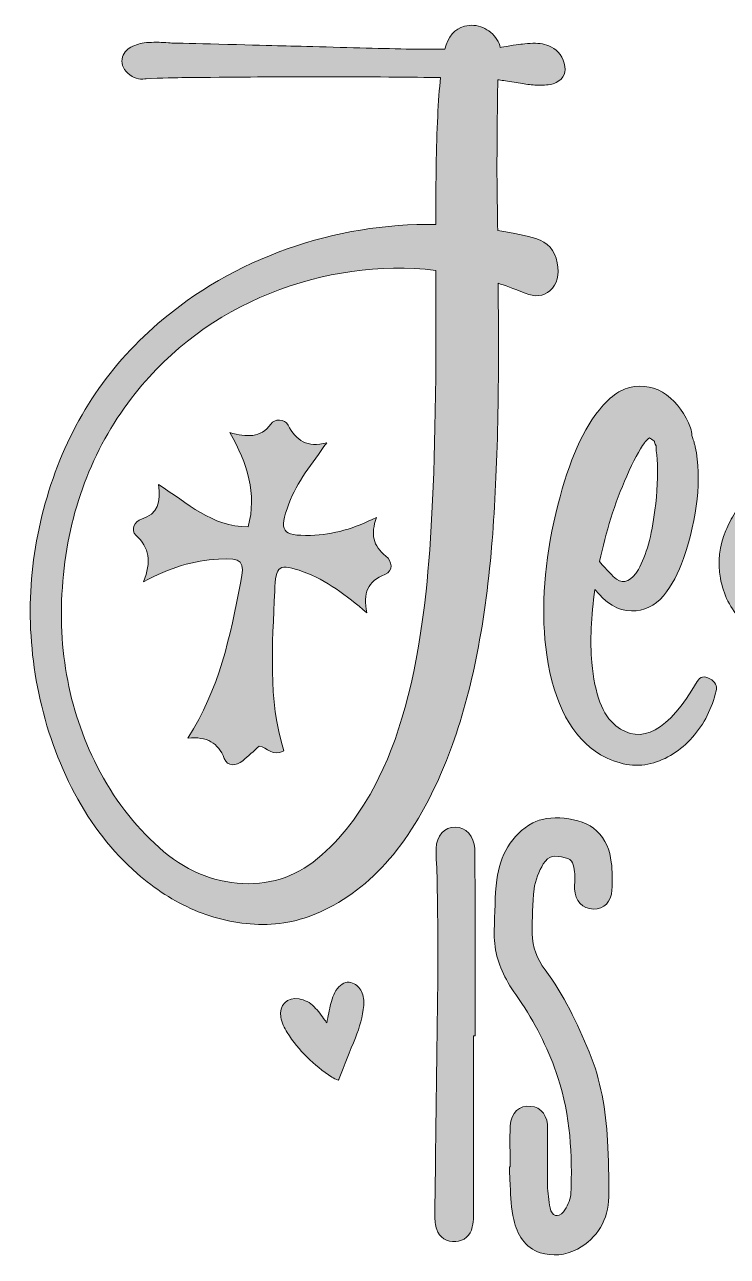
# Model space of a CAD drawing. Header units: inches. Extents: x 57 to 1020, y -961 to -119.
# Drawn here: x 57 to 538, y -961 to -119 of the extents above; entities that cross this region are included whole.
import ezdxf

# ---------------------------------------------------------------- set-up
doc = ezdxf.new("R2010")
doc.units = ezdxf.units.IN
doc.header["$MEASUREMENT"] = 0
doc.layers.add('Layer 1', color=7, linetype='Continuous')

# ---------------------------------------------------------------- blocks, each defined once
blk = doc.blocks.new('block 3')
at = {"layer": 'Layer 1', "true_color": 0x262626}
h = blk.add_hatch(color=250, dxfattribs=at)
h.dxf.hatch_style = 2
edge = h.paths.add_edge_path()
edge.add_spline(control_points=[(389.32, -872.21), (390.15, -863), (395.6, -857.98), (403.13, -858.81), (410.67, -859.23), (415.28, -865.51), (414.86, -874.31), (414.86, -887.29), (414.86, -900.27), (414.86, -912.83), (414.86, -917.86), (415.7, -923.3), (416.53, -928.32), (417.79, -933.77), (421.98, -935.44), (425.75, -930.84), (428.26, -927.49), (430.35, -923.3), (430.77, -919.11), (432.03, -891.89), (430.35, -865.09), (421.98, -839.13), (416.11, -821.13), (407.74, -804.38), (397.27, -788.46), (393.5, -783.02), (389.73, -778), (386.8, -772.13), (380.94, -761.67), (378.01, -750.78), (378.43, -738.63), (378.85, -726.91), (378.85, -715.18), (380.1, -703.88), (382.61, -687.13), (389.73, -673.31), (404.81, -664.94), (414.44, -659.49), (437.89, -660.33), (448.36, -670.38), (454.64, -676.24), (457.57, -683.78), (458.41, -691.74), (459.25, -698.02), (459.25, -704.71), (458.83, -711), (458.41, -718.95), (453.38, -723.98), (446.26, -723.98), (438.73, -723.56), (433.7, -718.53), (433.28, -710.16), (433.28, -706.39), (433.7, -702.2), (433.28, -698.43), (432.45, -694.25), (432.45, -689.64), (427, -688.8), (419.46, -687.13), (415.7, -687.13), (411.93, -692.99), (409, -698.02), (406.48, -704.3), (405.65, -710.16), (404.39, -720.21), (404.39, -730.26), (404.39, -740.73), (404.39, -749.94), (407.74, -758.31), (413.18, -765.43), (426.16, -782.6), (434.96, -801.86), (443.33, -821.54), (451.29, -840.81), (454.64, -861.32), (455.89, -882.26), (456.73, -894.82), (456.73, -907.8), (456.73, -920.79), (456.31, -936.28), (449.2, -948.84), (435.38, -956.38), (427, -960.98), (418.21, -961.4), (409.83, -958.89), (399.36, -955.54), (393.92, -946.33), (391.83, -936.28), (389.73, -928.74), (389.73, -920.79), (389.32, -912.83), (388.9, -908.64), (388.9, -904.46), (388.9, -900.27), (389.32, -900.27), (389.32, -900.27), (389.32, -900.27), (389.32, -891.06), (388.9, -881.42), (389.32, -872.21)], knot_values=[0, 0, 0, 0, 1, 1, 1, 2, 2, 2, 3, 3, 3, 4, 4, 4, 5, 5, 5, 6, 6, 6, 7, 7, 7, 8, 8, 8, 9, 9, 9, 10, 10, 10, 11, 11, 11, 12, 12, 12, 13, 13, 13, 14, 14, 14, 15, 15, 15, 16, 16, 16, 17, 17, 17, 18, 18, 18, 19, 19, 19, 20, 20, 20, 21, 21, 21, 22, 22, 22, 23, 23, 23, 24, 24, 24, 25, 25, 25, 26, 26, 26, 27, 27, 27, 28, 28, 28, 29, 29, 29, 30, 30, 30, 31, 31, 31, 32, 32, 32, 33, 33, 33, 33], degree=3, periodic=1)
h = blk.add_hatch(color=250, dxfattribs=at)
h.dxf.hatch_style = 2
edge = h.paths.add_edge_path()
edge.add_spline(control_points=[(364.19, -888.12), (364.19, -903.62), (364.19, -918.69), (364.19, -934.18), (364.19, -936.7), (364.19, -938.79), (363.35, -941.3), (362.52, -947.17), (357.49, -950.93), (352.05, -951.35), (346.18, -951.77), (340.74, -948.42), (339.07, -942.98), (338.23, -940.05), (337.81, -936.7), (337.81, -933.35), (337.81, -919.95), (338.23, -906.55), (338.23, -892.73), (338.65, -861.74), (339.07, -830.76), (339.49, -799.77), (339.91, -770.04), (339.91, -740.31), (339.49, -710.58), (339.49, -702.62), (339.07, -694.67), (338.65, -686.71), (338.65, -685.45), (338.65, -684.2), (338.65, -682.52), (339.07, -673.73), (344.51, -667.87), (351.63, -667.87), (359.17, -667.87), (364.61, -674.15), (365.03, -682.52), (365.03, -694.67), (365.45, -706.81), (365.45, -718.95), (365.45, -749.52), (365.45, -780.09), (365.45, -810.66), (365.03, -810.66), (364.61, -810.66), (364.19, -810.66), (364.19, -836.2), (364.19, -862.16), (364.19, -888.12)], knot_values=[0, 0, 0, 0, 1, 1, 1, 2, 2, 2, 3, 3, 3, 4, 4, 4, 5, 5, 5, 6, 6, 6, 7, 7, 7, 8, 8, 8, 9, 9, 9, 10, 10, 10, 11, 11, 11, 12, 12, 12, 13, 13, 13, 14, 14, 14, 15, 15, 15, 16, 16, 16, 16], degree=3, periodic=1)
at = {"layer": 'Layer 1', "lineweight": 0}
for points, knots in [([(389.32, -872.21), (390.15, -863), (395.6, -857.98), (403.13, -858.81), (410.67, -859.23), (415.28, -865.51), (414.86, -874.31), (414.86, -887.29), (414.86, -900.27), (414.86, -912.83), (414.86, -917.86), (415.7, -923.3), (416.53, -928.32), (417.79, -933.77), (421.98, -935.44), (425.75, -930.84), (428.26, -927.49), (430.35, -923.3), (430.77, -919.11), (432.03, -891.89), (430.35, -865.09), (421.98, -839.13), (416.11, -821.13), (407.74, -804.38), (397.27, -788.46), (393.5, -783.02), (389.73, -778), (386.8, -772.13), (380.94, -761.67), (378.01, -750.78), (378.43, -738.63), (378.85, -726.91), (378.85, -715.18), (380.1, -703.88), (382.61, -687.13), (389.73, -673.31), (404.81, -664.94), (414.44, -659.49), (437.89, -660.33), (448.36, -670.38), (454.64, -676.24), (457.57, -683.78), (458.41, -691.74), (459.25, -698.02), (459.25, -704.71), (458.83, -711), (458.41, -718.95), (453.38, -723.98), (446.26, -723.98), (438.73, -723.56), (433.7, -718.53), (433.28, -710.16), (433.28, -706.39), (433.7, -702.2), (433.28, -698.43), (432.45, -694.25), (432.45, -689.64), (427, -688.8), (419.46, -687.13), (415.7, -687.13), (411.93, -692.99), (409, -698.02), (406.48, -704.3), (405.65, -710.16), (404.39, -720.21), (404.39, -730.26), (404.39, -740.73), (404.39, -749.94), (407.74, -758.31), (413.18, -765.43), (426.16, -782.6), (434.96, -801.86), (443.33, -821.54), (451.29, -840.81), (454.64, -861.32), (455.89, -882.26), (456.73, -894.82), (456.73, -907.8), (456.73, -920.79), (456.31, -936.28), (449.2, -948.84), (435.38, -956.38), (427, -960.98), (418.21, -961.4), (409.83, -958.89), (399.36, -955.54), (393.92, -946.33), (391.83, -936.28), (389.73, -928.74), (389.73, -920.79), (389.32, -912.83), (388.9, -908.64), (388.9, -904.46), (388.9, -900.27), (389.32, -900.27), (389.32, -900.27), (389.32, -900.27), (389.32, -891.06), (388.9, -881.42), (389.32, -872.21)], [0, 0, 0, 0, 1, 1, 1, 2, 2, 2, 3, 3, 3, 4, 4, 4, 5, 5, 5, 6, 6, 6, 7, 7, 7, 8, 8, 8, 9, 9, 9, 10, 10, 10, 11, 11, 11, 12, 12, 12, 13, 13, 13, 14, 14, 14, 15, 15, 15, 16, 16, 16, 17, 17, 17, 18, 18, 18, 19, 19, 19, 20, 20, 20, 21, 21, 21, 22, 22, 22, 23, 23, 23, 24, 24, 24, 25, 25, 25, 26, 26, 26, 27, 27, 27, 28, 28, 28, 29, 29, 29, 30, 30, 30, 31, 31, 31, 32, 32, 32, 33, 33, 33, 33]), ([(364.19, -888.12), (364.19, -903.62), (364.19, -918.69), (364.19, -934.18), (364.19, -936.7), (364.19, -938.79), (363.35, -941.3), (362.52, -947.17), (357.49, -950.93), (352.05, -951.35), (346.18, -951.77), (340.74, -948.42), (339.07, -942.98), (338.23, -940.05), (337.81, -936.7), (337.81, -933.35), (337.81, -919.95), (338.23, -906.55), (338.23, -892.73), (338.65, -861.74), (339.07, -830.76), (339.49, -799.77), (339.91, -770.04), (339.91, -740.31), (339.49, -710.58), (339.49, -702.62), (339.07, -694.67), (338.65, -686.71), (338.65, -685.45), (338.65, -684.2), (338.65, -682.52), (339.07, -673.73), (344.51, -667.87), (351.63, -667.87), (359.17, -667.87), (364.61, -674.15), (365.03, -682.52), (365.03, -694.67), (365.45, -706.81), (365.45, -718.95), (365.45, -749.52), (365.45, -780.09), (365.45, -810.66), (365.03, -810.66), (364.61, -810.66), (364.19, -810.66), (364.19, -836.2), (364.19, -862.16), (364.19, -888.12)], [0, 0, 0, 0, 1, 1, 1, 2, 2, 2, 3, 3, 3, 4, 4, 4, 5, 5, 5, 6, 6, 6, 7, 7, 7, 8, 8, 8, 9, 9, 9, 10, 10, 10, 11, 11, 11, 12, 12, 12, 13, 13, 13, 14, 14, 14, 15, 15, 15, 16, 16, 16, 16])]:
    blk.add_open_spline(points, degree=3, knots=knots, dxfattribs=at)
blk = doc.blocks.new('block 4')
at = {"layer": 'Layer 1', "true_color": 0x0153a5}
h = blk.add_hatch(color=154, dxfattribs=at)
h.dxf.hatch_style = 2
edge = h.paths.add_edge_path()
edge.add_spline(control_points=[(421.53, -282.06), (419.93, -273.31), (415.01, -267.77), (406.79, -265.44), (400.72, -263.66), (392.06, -261.78), (380.8, -259.82), (380.44, -240.88), (380.27, -226.59), (380.27, -216.94), (380.27, -212.48), (380.31, -205.6), (380.4, -196.31), (380.49, -187.02), (380.53, -180.14), (380.53, -175.67), (380.53, -173.53), (380.58, -170.49), (380.67, -166.56), (380.76, -162.63), (380.8, -159.69), (380.8, -157.72), (380.8, -157.72), (380.8, -156.91), (380.8, -156.91), (383.12, -157.09), (386.34, -157.54), (390.45, -158.26), (394.56, -158.97), (398.17, -159.55), (401.3, -160), (404.42, -160.44), (407.82, -160.63), (411.49, -160.53), (415.14, -160.44), (418.23, -159.86), (420.73, -158.79), (426.27, -155.94), (428.1, -151.51), (426.22, -145.53), (424.35, -139.54), (420.82, -135.57), (415.64, -133.6), (413.85, -132.89), (411.93, -132.4), (409.88, -132.13), (407.82, -131.86), (405.5, -131.82), (402.91, -131.99), (400.32, -132.17), (398.17, -132.35), (396.48, -132.53), (394.78, -132.71), (392.28, -133.07), (388.97, -133.6), (385.67, -134.14), (383.48, -134.5), (382.41, -134.67), (382.23, -132.89), (381.51, -131.1), (380.27, -129.31), (377.76, -125.56), (374.55, -122.84), (370.62, -121.14), (366.69, -119.45), (362.49, -119.13), (358.02, -120.2), (351.41, -121.99), (346.95, -127.26), (344.63, -136.01), (344.63, -136.01), (329.08, -136.01), (329.08, -136.01), (319.61, -135.84), (309.56, -135.61), (298.94, -135.34), (288.31, -135.08), (276.51, -134.76), (263.56, -134.41), (250.61, -134.05), (240.56, -133.78), (233.42, -133.6), (225.2, -133.43), (212.78, -133.11), (196.17, -132.66), (179.55, -132.22), (167.05, -131.91), (158.65, -131.73), (157.94, -131.73), (156.38, -131.64), (153.96, -131.46), (151.55, -131.28), (149.63, -131.19), (148.2, -131.19), (146.77, -131.19), (144.85, -131.24), (142.44, -131.32), (140.03, -131.42), (138.02, -131.68), (136.41, -132.13), (134.8, -132.58), (133.1, -133.16), (131.32, -133.87), (129.53, -134.59), (128.06, -135.57), (126.9, -136.82), (125.73, -138.07), (124.89, -139.5), (124.35, -141.11), (123.1, -145.22), (124.31, -148.97), (127.97, -152.36), (131.63, -155.76), (135.52, -157.01), (139.63, -156.11), (139.63, -156.11), (139.9, -156.11), (139.9, -156.11), (139.9, -156.11), (140.16, -156.11), (140.16, -156.11), (140.16, -156.11), (140.43, -156.11), (140.43, -156.11), (140.43, -156.11), (147.93, -155.84), (147.93, -155.84), (158.65, -155.49), (166.69, -155.31), (172.05, -155.31), (205.99, -154.95), (231.45, -154.77), (248.42, -154.77), (288.26, -154.77), (318.18, -154.95), (338.2, -155.31), (338.2, -155.31), (341.68, -155.31), (341.68, -155.31), (340.07, -170.49), (339.09, -190.86), (338.73, -216.4), (338.55, -225.16), (338.46, -238.29), (338.46, -255.8), (303.8, -255.26), (269.95, -260.85), (236.9, -272.54), (203.85, -284.25), (174.37, -301.26), (148.47, -323.59), (113.1, -354.14), (88.26, -392.24), (73.97, -437.88), (59.68, -483.53), (57.36, -529.66), (67.01, -576.29), (72.01, -600.41), (80.18, -623.23), (91.53, -644.76), (102.87, -666.28), (117.12, -684.55), (134.27, -699.56), (146.42, -710.28), (159.46, -718.63), (173.39, -724.61), (187.33, -730.6), (201.97, -733.86), (217.34, -734.39), (232.7, -734.93), (247.71, -731.62), (262.36, -724.48), (297.37, -707.86), (325.15, -673.83), (345.7, -622.38), (361.06, -583.79), (371.24, -536.54), (376.25, -480.62), (380.35, -434.53), (381.96, -375.58), (381.07, -303.76), (381.07, -303.76), (381.07, -295.99), (381.07, -295.99), (385.18, -297.24), (391.34, -299.48), (399.56, -302.69), (406.35, -305.55), (411.97, -305.01), (416.44, -301.08), (421.44, -296.62), (423.14, -290.28), (421.53, -282.06)], knot_values=[0, 0, 0, 0, 1, 1, 1, 2, 2, 2, 3, 3, 3, 4, 4, 4, 5, 5, 5, 6, 6, 6, 7, 7, 7, 8, 8, 8, 9, 9, 9, 10, 10, 10, 11, 11, 11, 12, 12, 12, 13, 13, 13, 14, 14, 14, 15, 15, 15, 16, 16, 16, 17, 17, 17, 18, 18, 18, 19, 19, 19, 20, 20, 20, 21, 21, 21, 22, 22, 22, 23, 23, 23, 24, 24, 24, 25, 25, 25, 26, 26, 26, 27, 27, 27, 28, 28, 28, 29, 29, 29, 30, 30, 30, 31, 31, 31, 32, 32, 32, 33, 33, 33, 34, 34, 34, 35, 35, 35, 36, 36, 36, 37, 37, 37, 38, 38, 38, 39, 39, 39, 40, 40, 40, 41, 41, 41, 42, 42, 42, 43, 43, 43, 44, 44, 44, 45, 45, 45, 46, 46, 46, 47, 47, 47, 48, 48, 48, 49, 49, 49, 50, 50, 50, 51, 51, 51, 52, 52, 52, 53, 53, 53, 54, 54, 54, 55, 55, 55, 56, 56, 56, 57, 57, 57, 58, 58, 58, 59, 59, 59, 60, 60, 60, 61, 61, 61, 62, 62, 62, 63, 63, 63, 64, 64, 64, 64], degree=3, periodic=1)
edge = h.paths.add_edge_path()
edge.add_spline(control_points=[(338.46, -360.31), (337.75, -423.55), (335.51, -472.32), (331.76, -506.62), (326.22, -559.32), (315.51, -601.75), (299.61, -633.9), (289.24, -655.16), (276.25, -672.8), (260.62, -686.83), (244.98, -700.85), (226.99, -707.42), (206.62, -706.53), (185.54, -705.45), (166.43, -697.23), (149.28, -681.87), (132.13, -666.5), (118.01, -648.01), (106.93, -626.4), (86.75, -586.39), (79.07, -542.66), (83.89, -495.23), (88.71, -447.8), (105.06, -406.49), (132.93, -371.29), (157.4, -340.57), (188.08, -317.79), (224.98, -302.96), (261.86, -288.13), (299.69, -282.86), (338.46, -287.15), (338.46, -287.15), (338.46, -360.31), (338.46, -360.31)], knot_values=[0, 0, 0, 0, 1, 1, 1, 2, 2, 2, 3, 3, 3, 4, 4, 4, 5, 5, 5, 6, 6, 6, 7, 7, 7, 8, 8, 8, 9, 9, 9, 10, 10, 10, 11, 11, 11, 11], degree=3, periodic=1)
h = blk.add_hatch(color=154, dxfattribs=at)
h.dxf.hatch_style = 2
edge = h.paths.add_edge_path()
edge.add_spline(control_points=[(525.77, -566.38), (522.02, -564.23), (519.16, -564.86), (517.2, -568.25), (497.54, -602.2), (478.97, -612.29), (461.46, -598.53), (452.53, -591.39), (447.08, -577.01), (445.11, -555.39), (443.86, -540.56), (444.58, -523.86), (447.26, -505.28), (454.58, -514.92), (462.89, -519.84), (472.18, -520.02), (480.93, -520.2), (488.21, -516.76), (494.02, -509.7), (499.82, -502.64), (504.42, -494.11), (507.82, -484.11), (517.47, -455.53), (520.15, -430.07), (515.86, -407.74), (515.68, -407.03), (515.46, -406.22), (515.19, -405.32), (514.92, -404.43), (514.61, -403.41), (514.25, -402.24), (513.89, -401.08), (513.62, -400.23), (513.45, -399.7), (513.45, -398.45), (513.18, -396.84), (512.64, -394.87), (509.07, -385.41), (503.57, -377.9), (496.16, -372.36), (488.75, -366.83), (480.31, -365.13), (470.84, -367.27), (463.15, -369.06), (455.3, -375.4), (447.26, -386.3), (435.64, -402.56), (426.26, -426.94), (419.12, -459.46), (411.98, -492.33), (410.37, -522.52), (414.3, -550.03), (419.3, -583.79), (431.54, -606.57), (451.01, -618.36), (463.15, -625.15), (474.63, -627.16), (485.44, -624.39), (496.25, -621.62), (505.72, -615.64), (513.85, -606.44), (521.98, -597.24), (527.38, -586.65), (530.06, -574.68), (530.95, -571.29), (529.53, -568.52), (525.77, -566.38)], knot_values=[0, 0, 0, 0, 1, 1, 1, 2, 2, 2, 3, 3, 3, 4, 4, 4, 5, 5, 5, 6, 6, 6, 7, 7, 7, 8, 8, 8, 9, 9, 9, 10, 10, 10, 11, 11, 11, 12, 12, 12, 13, 13, 13, 14, 14, 14, 15, 15, 15, 16, 16, 16, 17, 17, 17, 18, 18, 18, 19, 19, 19, 20, 20, 20, 21, 21, 21, 22, 22, 22, 22], degree=3, periodic=1)
edge = h.paths.add_edge_path()
edge.add_spline(control_points=[(468.96, -427.83), (473.43, -417.65), (477.54, -409.97), (481.29, -404.79), (481.29, -404.79), (481.56, -404.25), (481.56, -404.25), (481.91, -404.08), (482.4, -403.67), (483.03, -403.05), (483.66, -402.42), (484.14, -401.93), (484.51, -401.57), (486.47, -403.01), (487.63, -403.81), (487.99, -403.98), (487.99, -404.34), (488.08, -404.79), (488.26, -405.32), (488.43, -405.86), (488.61, -406.31), (488.79, -406.66), (488.79, -406.85), (488.88, -407.03), (489.06, -407.2), (489.06, -407.2), (489.06, -407.74), (489.06, -407.74), (489.06, -408.63), (489.15, -410.01), (489.33, -411.89), (489.51, -413.77), (489.68, -415.15), (489.87, -416.04), (490.4, -427.48), (489.87, -439.18), (488.26, -451.15), (486.11, -468.66), (482.36, -482.14), (477, -491.61), (472.18, -499.65), (467.18, -501.89), (462, -498.31), (459.32, -496.35), (455.47, -492.33), (450.47, -486.25), (454.58, -466.07), (460.75, -446.59), (468.96, -427.83)], knot_values=[0, 0, 0, 0, 1, 1, 1, 2, 2, 2, 3, 3, 3, 4, 4, 4, 5, 5, 5, 6, 6, 6, 7, 7, 7, 8, 8, 8, 9, 9, 9, 10, 10, 10, 11, 11, 11, 12, 12, 12, 13, 13, 13, 14, 14, 14, 15, 15, 15, 16, 16, 16, 16], degree=3, periodic=1)
h = blk.add_hatch(color=154, dxfattribs=at)
h.dxf.hatch_style = 2
edge = h.paths.add_edge_path()
edge.add_spline(control_points=[(826.04, -416.85), (822.55, -415.42), (818.98, -414.66), (815.32, -414.57), (811.65, -414.48), (808.35, -415.64), (805.4, -418.05), (802.46, -420.46), (800.53, -423.82), (799.64, -428.1), (798.21, -431.5), (796.92, -435.16), (795.76, -439.09), (794.59, -443.02), (793.43, -447.58), (792.27, -452.76), (791.11, -457.94), (790.17, -461.69), (789.46, -464.01), (783.74, -484.74), (780.52, -496.17), (779.81, -498.31), (773.74, -519.21), (768.02, -536.36), (762.66, -549.76), (759.45, -557.8), (757.12, -563.56), (755.69, -567.05), (754.26, -570.53), (751.68, -575.26), (747.92, -581.25), (744.17, -587.24), (740.24, -591.74), (736.13, -594.78), (736.13, -594.78), (736.4, -594.51), (736.4, -594.51), (736.4, -594.51), (732.92, -596.39), (732.92, -596.39), (732.56, -596.57), (731.93, -596.66), (731.04, -596.66), (731.04, -596.66), (729.97, -596.66), (729.97, -596.66), (729.61, -596.66), (729.34, -596.66), (729.16, -596.66), (729.16, -596.66), (728.63, -596.92), (728.63, -596.92), (728.63, -596.92), (727.02, -596.12), (727.02, -596.12), (724.88, -595.23), (723.09, -593.71), (721.66, -591.56), (717.37, -584.96), (714.7, -573.88), (713.62, -558.34), (712.55, -540.65), (712.37, -523.68), (713.09, -507.42), (714.51, -476.16), (718.35, -436.68), (724.61, -388.98), (725.15, -384.52), (724.07, -380.23), (721.39, -376.12), (717.11, -369.86), (711.48, -366.38), (704.51, -365.67), (696.83, -364.95), (692.18, -368.7), (690.58, -376.92), (683.6, -411.97), (679.55, -443.98), (678.35, -473.03), (671.91, -479.7), (663.14, -488.64), (651.99, -499.92), (636.62, -515.46), (625.01, -527.61), (617.15, -536.36), (614.11, -534.4), (608.53, -531.23), (600.41, -526.85), (592.27, -522.47), (586.07, -518.77), (581.78, -515.73), (572.49, -509.12), (569.45, -501.53), (572.67, -492.95), (575.88, -484.02), (581.96, -473.75), (590.89, -462.13), (596.61, -454.99), (605.09, -445.25), (616.35, -432.93), (627.6, -420.6), (635.19, -412.2), (639.13, -407.74), (641.81, -404.52), (643.19, -400.86), (643.28, -396.75), (643.37, -392.64), (642.34, -388.94), (640.2, -385.63), (638.05, -382.33), (635.38, -379.51), (632.16, -377.19), (628.94, -374.87), (625.37, -373.75), (621.44, -373.84), (617.51, -373.93), (614.02, -375.49), (610.99, -378.53), (609.38, -380.13), (602.9, -386.26), (591.56, -396.88), (580.22, -407.51), (572.44, -415.02), (568.25, -419.39), (564.05, -423.77), (558.6, -430.47), (551.9, -439.49), (545.2, -448.51), (540.16, -457.04), (536.76, -465.08), (532.3, -475.62), (531.05, -486.48), (533.01, -497.64), (534.98, -508.81), (539.89, -518.59), (547.75, -526.98), (552.04, -531.63), (556.9, -535.47), (562.35, -538.51), (567.8, -541.55), (574.77, -544.67), (583.25, -547.89), (591.74, -551.1), (597.5, -553.43), (600.54, -554.85), (600.54, -554.85), (600.81, -554.85), (600.81, -554.85), (600.81, -554.85), (601.07, -555.12), (601.07, -555.12), (595, -562.8), (590.71, -568.43), (588.21, -572), (564.27, -606.3), (560.34, -630.51), (576.42, -644.62), (581.06, -648.73), (586.16, -650.83), (591.7, -650.92), (597.23, -651.01), (602.46, -649.58), (607.37, -646.63), (612.28, -643.69), (617.06, -639.84), (621.71, -635.11), (626.35, -630.38), (630.32, -625.55), (633.63, -620.64), (636.94, -615.73), (639.57, -611.13), (641.54, -606.84), (649.4, -589.69), (648.59, -573.34), (639.13, -557.8), (636.62, -553.69), (633.5, -549.85), (629.75, -546.28), (644.65, -528.2), (660.75, -512.06), (678.01, -497.79), (678.4, -522.82), (680.17, -542.93), (683.34, -558.07), (687.09, -576.83), (692.45, -590.94), (699.42, -600.41), (705.13, -608.27), (712.1, -614.03), (720.32, -617.69), (728.54, -621.36), (736.67, -621.31), (744.71, -617.56), (749.53, -615.41), (754.04, -611.66), (758.24, -606.3), (762.43, -600.94), (765.47, -596.35), (767.35, -592.5), (769.23, -588.66), (771.59, -583.17), (774.45, -576.02), (780.52, -561.2), (786.78, -542.44), (793.21, -519.75), (793.39, -519.39), (793.57, -518.81), (793.75, -518.01), (793.92, -517.2), (794.01, -516.62), (794.01, -516.26), (793.48, -530.2), (793.21, -537.26), (793.21, -537.43), (793.03, -553.87), (794.46, -571.02), (797.5, -588.89), (801.07, -611.04), (806.34, -627.65), (813.31, -638.73), (814.92, -641.23), (817.33, -643.02), (820.54, -644.09), (823.76, -645.16), (826.61, -644.98), (829.12, -643.55), (831.62, -642.12), (832.78, -639.53), (832.6, -635.78), (832.24, -630.96), (831.31, -623.05), (829.79, -612.07), (828.27, -601.08), (827.42, -592.55), (827.24, -586.47), (826.88, -577.36), (827.69, -561.38), (829.65, -538.51), (830.37, -531.18), (831.48, -520.42), (833.01, -506.22), (834.52, -492.01), (835.77, -479.24), (836.76, -467.9), (837.74, -456.55), (838.23, -445.79), (838.23, -435.61), (838.23, -431.32), (837.07, -427.48), (834.74, -424.08), (832.42, -420.69), (829.52, -418.28), (826.04, -416.85)], knot_values=[0, 0, 0, 0, 1, 1, 1, 2, 2, 2, 3, 3, 3, 4, 4, 4, 5, 5, 5, 6, 6, 6, 7, 7, 7, 8, 8, 8, 9, 9, 9, 10, 10, 10, 11, 11, 11, 12, 12, 12, 13, 13, 13, 14, 14, 14, 15, 15, 15, 16, 16, 16, 17, 17, 17, 18, 18, 18, 19, 19, 19, 20, 20, 20, 21, 21, 21, 22, 22, 22, 23, 23, 23, 24, 24, 24, 25, 25, 25, 26, 26, 26, 27, 27, 27, 28, 28, 28, 29, 29, 29, 30, 30, 30, 31, 31, 31, 32, 32, 32, 33, 33, 33, 34, 34, 34, 35, 35, 35, 36, 36, 36, 37, 37, 37, 38, 38, 38, 39, 39, 39, 40, 40, 40, 41, 41, 41, 42, 42, 42, 43, 43, 43, 44, 44, 44, 45, 45, 45, 46, 46, 46, 47, 47, 47, 48, 48, 48, 49, 49, 49, 50, 50, 50, 51, 51, 51, 52, 52, 52, 53, 53, 53, 54, 54, 54, 55, 55, 55, 56, 56, 56, 57, 57, 57, 58, 58, 58, 59, 59, 59, 60, 60, 60, 61, 61, 61, 62, 62, 62, 63, 63, 63, 64, 64, 64, 65, 65, 65, 66, 66, 66, 67, 67, 67, 68, 68, 68, 69, 69, 69, 70, 70, 70, 71, 71, 71, 72, 72, 72, 73, 73, 73, 74, 74, 74, 75, 75, 75, 76, 76, 76, 77, 77, 77, 78, 78, 78, 79, 79, 79, 80, 80, 80, 81, 81, 81, 82, 82, 82, 83, 83, 83, 84, 84, 84, 84], degree=3, periodic=1)
edge = h.paths.add_edge_path()
edge.add_spline(control_points=[(622.51, -594.51), (616.97, -609.16), (608.58, -620.42), (597.32, -628.28), (593.75, -631.13), (590.8, -632.16), (588.48, -631.36), (586.16, -630.56), (585.08, -627.83), (585.26, -623.19), (585.8, -614.43), (591.07, -602.02), (601.07, -585.94), (606.25, -577.54), (610.99, -570.49), (615.28, -564.77), (624.39, -573.34), (626.8, -583.26), (622.51, -594.51)], knot_values=[0, 0, 0, 0, 1, 1, 1, 2, 2, 2, 3, 3, 3, 4, 4, 4, 5, 5, 5, 6, 6, 6, 6], degree=3, periodic=1)
at = {"layer": 'Layer 1', "lineweight": 0}
for points, knots in [([(421.53, -282.06), (419.93, -273.31), (415.01, -267.77), (406.79, -265.44), (400.72, -263.66), (392.06, -261.78), (380.8, -259.82), (380.44, -240.88), (380.27, -226.59), (380.27, -216.94), (380.27, -212.48), (380.31, -205.6), (380.4, -196.31), (380.49, -187.02), (380.53, -180.14), (380.53, -175.67), (380.53, -173.53), (380.58, -170.49), (380.67, -166.56), (380.76, -162.63), (380.8, -159.69), (380.8, -157.72), (380.8, -157.72), (380.8, -156.91), (380.8, -156.91), (383.12, -157.09), (386.34, -157.54), (390.45, -158.26), (394.56, -158.97), (398.17, -159.55), (401.3, -160), (404.42, -160.44), (407.82, -160.63), (411.49, -160.53), (415.14, -160.44), (418.23, -159.86), (420.73, -158.79), (426.27, -155.94), (428.1, -151.51), (426.22, -145.53), (424.35, -139.54), (420.82, -135.57), (415.64, -133.6), (413.85, -132.89), (411.93, -132.4), (409.88, -132.13), (407.82, -131.86), (405.5, -131.82), (402.91, -131.99), (400.32, -132.17), (398.17, -132.35), (396.48, -132.53), (394.78, -132.71), (392.28, -133.07), (388.97, -133.6), (385.67, -134.14), (383.48, -134.5), (382.41, -134.67), (382.23, -132.89), (381.51, -131.1), (380.27, -129.31), (377.76, -125.56), (374.55, -122.84), (370.62, -121.14), (366.69, -119.45), (362.49, -119.13), (358.02, -120.2), (351.41, -121.99), (346.95, -127.26), (344.63, -136.01), (344.63, -136.01), (329.08, -136.01), (329.08, -136.01), (319.61, -135.84), (309.56, -135.61), (298.94, -135.34), (288.31, -135.08), (276.51, -134.76), (263.56, -134.41), (250.61, -134.05), (240.56, -133.78), (233.42, -133.6), (225.2, -133.43), (212.78, -133.11), (196.17, -132.66), (179.55, -132.22), (167.05, -131.91), (158.65, -131.73), (157.94, -131.73), (156.38, -131.64), (153.96, -131.46), (151.55, -131.28), (149.63, -131.19), (148.2, -131.19), (146.77, -131.19), (144.85, -131.24), (142.44, -131.32), (140.03, -131.42), (138.02, -131.68), (136.41, -132.13), (134.8, -132.58), (133.1, -133.16), (131.32, -133.87), (129.53, -134.59), (128.06, -135.57), (126.9, -136.82), (125.73, -138.07), (124.89, -139.5), (124.35, -141.11), (123.1, -145.22), (124.31, -148.97), (127.97, -152.36), (131.63, -155.76), (135.52, -157.01), (139.63, -156.11), (139.63, -156.11), (139.9, -156.11), (139.9, -156.11), (139.9, -156.11), (140.16, -156.11), (140.16, -156.11), (140.16, -156.11), (140.43, -156.11), (140.43, -156.11), (140.43, -156.11), (147.93, -155.84), (147.93, -155.84), (158.65, -155.49), (166.69, -155.31), (172.05, -155.31), (205.99, -154.95), (231.45, -154.77), (248.42, -154.77), (288.26, -154.77), (318.18, -154.95), (338.2, -155.31), (338.2, -155.31), (341.68, -155.31), (341.68, -155.31), (340.07, -170.49), (339.09, -190.86), (338.73, -216.4), (338.55, -225.16), (338.46, -238.29), (338.46, -255.8), (303.8, -255.26), (269.95, -260.85), (236.9, -272.54), (203.85, -284.25), (174.37, -301.26), (148.47, -323.59), (113.1, -354.14), (88.26, -392.24), (73.97, -437.88), (59.68, -483.53), (57.36, -529.66), (67.01, -576.29), (72.01, -600.41), (80.18, -623.23), (91.53, -644.76), (102.87, -666.28), (117.12, -684.55), (134.27, -699.56), (146.42, -710.28), (159.46, -718.63), (173.39, -724.61), (187.33, -730.6), (201.97, -733.86), (217.34, -734.39), (232.7, -734.93), (247.71, -731.62), (262.36, -724.48), (297.37, -707.86), (325.15, -673.83), (345.7, -622.38), (361.06, -583.79), (371.24, -536.54), (376.25, -480.62), (380.35, -434.53), (381.96, -375.58), (381.07, -303.76), (381.07, -303.76), (381.07, -295.99), (381.07, -295.99), (385.18, -297.24), (391.34, -299.48), (399.56, -302.69), (406.35, -305.55), (411.97, -305.01), (416.44, -301.08), (421.44, -296.62), (423.14, -290.28), (421.53, -282.06)], [0, 0, 0, 0, 1, 1, 1, 2, 2, 2, 3, 3, 3, 4, 4, 4, 5, 5, 5, 6, 6, 6, 7, 7, 7, 8, 8, 8, 9, 9, 9, 10, 10, 10, 11, 11, 11, 12, 12, 12, 13, 13, 13, 14, 14, 14, 15, 15, 15, 16, 16, 16, 17, 17, 17, 18, 18, 18, 19, 19, 19, 20, 20, 20, 21, 21, 21, 22, 22, 22, 23, 23, 23, 24, 24, 24, 25, 25, 25, 26, 26, 26, 27, 27, 27, 28, 28, 28, 29, 29, 29, 30, 30, 30, 31, 31, 31, 32, 32, 32, 33, 33, 33, 34, 34, 34, 35, 35, 35, 36, 36, 36, 37, 37, 37, 38, 38, 38, 39, 39, 39, 40, 40, 40, 41, 41, 41, 42, 42, 42, 43, 43, 43, 44, 44, 44, 45, 45, 45, 46, 46, 46, 47, 47, 47, 48, 48, 48, 49, 49, 49, 50, 50, 50, 51, 51, 51, 52, 52, 52, 53, 53, 53, 54, 54, 54, 55, 55, 55, 56, 56, 56, 57, 57, 57, 58, 58, 58, 59, 59, 59, 60, 60, 60, 61, 61, 61, 62, 62, 62, 63, 63, 63, 64, 64, 64, 64]), ([(338.46, -360.31), (337.75, -423.55), (335.51, -472.32), (331.76, -506.62), (326.22, -559.32), (315.51, -601.75), (299.61, -633.9), (289.24, -655.16), (276.25, -672.8), (260.62, -686.83), (244.98, -700.85), (226.99, -707.42), (206.62, -706.53), (185.54, -705.45), (166.43, -697.23), (149.28, -681.87), (132.13, -666.5), (118.01, -648.01), (106.93, -626.4), (86.75, -586.39), (79.07, -542.66), (83.89, -495.23), (88.71, -447.8), (105.06, -406.49), (132.93, -371.29), (157.4, -340.57), (188.08, -317.79), (224.98, -302.96), (261.86, -288.13), (299.69, -282.86), (338.46, -287.15), (338.46, -287.15), (338.46, -360.31), (338.46, -360.31)], [0, 0, 0, 0, 1, 1, 1, 2, 2, 2, 3, 3, 3, 4, 4, 4, 5, 5, 5, 6, 6, 6, 7, 7, 7, 8, 8, 8, 9, 9, 9, 10, 10, 10, 11, 11, 11, 11]), ([(525.77, -566.38), (522.02, -564.23), (519.16, -564.86), (517.2, -568.25), (497.54, -602.2), (478.97, -612.29), (461.46, -598.53), (452.53, -591.39), (447.08, -577.01), (445.11, -555.39), (443.86, -540.56), (444.58, -523.86), (447.26, -505.28), (454.58, -514.92), (462.89, -519.84), (472.18, -520.02), (480.93, -520.2), (488.21, -516.76), (494.02, -509.7), (499.82, -502.64), (504.42, -494.11), (507.82, -484.11), (517.47, -455.53), (520.15, -430.07), (515.86, -407.74), (515.68, -407.03), (515.46, -406.22), (515.19, -405.32), (514.92, -404.43), (514.61, -403.41), (514.25, -402.24), (513.89, -401.08), (513.62, -400.23), (513.45, -399.7), (513.45, -398.45), (513.18, -396.84), (512.64, -394.87), (509.07, -385.41), (503.57, -377.9), (496.16, -372.36), (488.75, -366.83), (480.31, -365.13), (470.84, -367.27), (463.15, -369.06), (455.3, -375.4), (447.26, -386.3), (435.64, -402.56), (426.26, -426.94), (419.12, -459.46), (411.98, -492.33), (410.37, -522.52), (414.3, -550.03), (419.3, -583.79), (431.54, -606.57), (451.01, -618.36), (463.15, -625.15), (474.63, -627.16), (485.44, -624.39), (496.25, -621.62), (505.72, -615.64), (513.85, -606.44), (521.98, -597.24), (527.38, -586.65), (530.06, -574.68), (530.95, -571.29), (529.53, -568.52), (525.77, -566.38)], [0, 0, 0, 0, 1, 1, 1, 2, 2, 2, 3, 3, 3, 4, 4, 4, 5, 5, 5, 6, 6, 6, 7, 7, 7, 8, 8, 8, 9, 9, 9, 10, 10, 10, 11, 11, 11, 12, 12, 12, 13, 13, 13, 14, 14, 14, 15, 15, 15, 16, 16, 16, 17, 17, 17, 18, 18, 18, 19, 19, 19, 20, 20, 20, 21, 21, 21, 22, 22, 22, 22]), ([(826.04, -416.85), (822.55, -415.42), (818.98, -414.66), (815.32, -414.57), (811.65, -414.48), (808.35, -415.64), (805.4, -418.05), (802.46, -420.46), (800.53, -423.82), (799.64, -428.1), (798.21, -431.5), (796.92, -435.16), (795.76, -439.09), (794.59, -443.02), (793.43, -447.58), (792.27, -452.76), (791.11, -457.94), (790.17, -461.69), (789.46, -464.01), (783.74, -484.74), (780.52, -496.17), (779.81, -498.31), (773.74, -519.21), (768.02, -536.36), (762.66, -549.76), (759.45, -557.8), (757.12, -563.56), (755.69, -567.05), (754.26, -570.53), (751.68, -575.26), (747.92, -581.25), (744.17, -587.24), (740.24, -591.74), (736.13, -594.78), (736.13, -594.78), (736.4, -594.51), (736.4, -594.51), (736.4, -594.51), (732.92, -596.39), (732.92, -596.39), (732.56, -596.57), (731.93, -596.66), (731.04, -596.66), (731.04, -596.66), (729.97, -596.66), (729.97, -596.66), (729.61, -596.66), (729.34, -596.66), (729.16, -596.66), (729.16, -596.66), (728.63, -596.92), (728.63, -596.92), (728.63, -596.92), (727.02, -596.12), (727.02, -596.12), (724.88, -595.23), (723.09, -593.71), (721.66, -591.56), (717.37, -584.96), (714.7, -573.88), (713.62, -558.34), (712.55, -540.65), (712.37, -523.68), (713.09, -507.42), (714.51, -476.16), (718.35, -436.68), (724.61, -388.98), (725.15, -384.52), (724.07, -380.23), (721.39, -376.12), (717.11, -369.86), (711.48, -366.38), (704.51, -365.67), (696.83, -364.95), (692.18, -368.7), (690.58, -376.92), (683.6, -411.97), (679.55, -443.98), (678.35, -473.03), (671.91, -479.7), (663.14, -488.64), (651.99, -499.92), (636.62, -515.46), (625.01, -527.61), (617.15, -536.36), (614.11, -534.4), (608.53, -531.23), (600.41, -526.85), (592.27, -522.47), (586.07, -518.77), (581.78, -515.73), (572.49, -509.12), (569.45, -501.53), (572.67, -492.95), (575.88, -484.02), (581.96, -473.75), (590.89, -462.13), (596.61, -454.99), (605.09, -445.25), (616.35, -432.93), (627.6, -420.6), (635.19, -412.2), (639.13, -407.74), (641.81, -404.52), (643.19, -400.86), (643.28, -396.75), (643.37, -392.64), (642.34, -388.94), (640.2, -385.63), (638.05, -382.33), (635.38, -379.51), (632.16, -377.19), (628.94, -374.87), (625.37, -373.75), (621.44, -373.84), (617.51, -373.93), (614.02, -375.49), (610.99, -378.53), (609.38, -380.13), (602.9, -386.26), (591.56, -396.88), (580.22, -407.51), (572.44, -415.02), (568.25, -419.39), (564.05, -423.77), (558.6, -430.47), (551.9, -439.49), (545.2, -448.51), (540.16, -457.04), (536.76, -465.08), (532.3, -475.62), (531.05, -486.48), (533.01, -497.64), (534.98, -508.81), (539.89, -518.59), (547.75, -526.98), (552.04, -531.63), (556.9, -535.47), (562.35, -538.51), (567.8, -541.55), (574.77, -544.67), (583.25, -547.89), (591.74, -551.1), (597.5, -553.43), (600.54, -554.85), (600.54, -554.85), (600.81, -554.85), (600.81, -554.85), (600.81, -554.85), (601.07, -555.12), (601.07, -555.12), (595, -562.8), (590.71, -568.43), (588.21, -572), (564.27, -606.3), (560.34, -630.51), (576.42, -644.62), (581.06, -648.73), (586.16, -650.83), (591.7, -650.92), (597.23, -651.01), (602.46, -649.58), (607.37, -646.63), (612.28, -643.69), (617.06, -639.84), (621.71, -635.11), (626.35, -630.38), (630.32, -625.55), (633.63, -620.64), (636.94, -615.73), (639.57, -611.13), (641.54, -606.84), (649.4, -589.69), (648.59, -573.34), (639.13, -557.8), (636.62, -553.69), (633.5, -549.85), (629.75, -546.28), (644.65, -528.2), (660.75, -512.06), (678.01, -497.79), (678.4, -522.82), (680.17, -542.93), (683.34, -558.07), (687.09, -576.83), (692.45, -590.94), (699.42, -600.41), (705.13, -608.27), (712.1, -614.03), (720.32, -617.69), (728.54, -621.36), (736.67, -621.31), (744.71, -617.56), (749.53, -615.41), (754.04, -611.66), (758.24, -606.3), (762.43, -600.94), (765.47, -596.35), (767.35, -592.5), (769.23, -588.66), (771.59, -583.17), (774.45, -576.02), (780.52, -561.2), (786.78, -542.44), (793.21, -519.75), (793.39, -519.39), (793.57, -518.81), (793.75, -518.01), (793.92, -517.2), (794.01, -516.62), (794.01, -516.26), (793.48, -530.2), (793.21, -537.26), (793.21, -537.43), (793.03, -553.87), (794.46, -571.02), (797.5, -588.89), (801.07, -611.04), (806.34, -627.65), (813.31, -638.73), (814.92, -641.23), (817.33, -643.02), (820.54, -644.09), (823.76, -645.16), (826.61, -644.98), (829.12, -643.55), (831.62, -642.12), (832.78, -639.53), (832.6, -635.78), (832.24, -630.96), (831.31, -623.05), (829.79, -612.07), (828.27, -601.08), (827.42, -592.55), (827.24, -586.47), (826.88, -577.36), (827.69, -561.38), (829.65, -538.51), (830.37, -531.18), (831.48, -520.42), (833.01, -506.22), (834.52, -492.01), (835.77, -479.24), (836.76, -467.9), (837.74, -456.55), (838.23, -445.79), (838.23, -435.61), (838.23, -431.32), (837.07, -427.48), (834.74, -424.08), (832.42, -420.69), (829.52, -418.28), (826.04, -416.85)], [0, 0, 0, 0, 1, 1, 1, 2, 2, 2, 3, 3, 3, 4, 4, 4, 5, 5, 5, 6, 6, 6, 7, 7, 7, 8, 8, 8, 9, 9, 9, 10, 10, 10, 11, 11, 11, 12, 12, 12, 13, 13, 13, 14, 14, 14, 15, 15, 15, 16, 16, 16, 17, 17, 17, 18, 18, 18, 19, 19, 19, 20, 20, 20, 21, 21, 21, 22, 22, 22, 23, 23, 23, 24, 24, 24, 25, 25, 25, 26, 26, 26, 27, 27, 27, 28, 28, 28, 29, 29, 29, 30, 30, 30, 31, 31, 31, 32, 32, 32, 33, 33, 33, 34, 34, 34, 35, 35, 35, 36, 36, 36, 37, 37, 37, 38, 38, 38, 39, 39, 39, 40, 40, 40, 41, 41, 41, 42, 42, 42, 43, 43, 43, 44, 44, 44, 45, 45, 45, 46, 46, 46, 47, 47, 47, 48, 48, 48, 49, 49, 49, 50, 50, 50, 51, 51, 51, 52, 52, 52, 53, 53, 53, 54, 54, 54, 55, 55, 55, 56, 56, 56, 57, 57, 57, 58, 58, 58, 59, 59, 59, 60, 60, 60, 61, 61, 61, 62, 62, 62, 63, 63, 63, 64, 64, 64, 65, 65, 65, 66, 66, 66, 67, 67, 67, 68, 68, 68, 69, 69, 69, 70, 70, 70, 71, 71, 71, 72, 72, 72, 73, 73, 73, 74, 74, 74, 75, 75, 75, 76, 76, 76, 77, 77, 77, 78, 78, 78, 79, 79, 79, 80, 80, 80, 81, 81, 81, 82, 82, 82, 83, 83, 83, 84, 84, 84, 84]), ([(468.96, -427.83), (473.43, -417.65), (477.54, -409.97), (481.29, -404.79), (481.29, -404.79), (481.56, -404.25), (481.56, -404.25), (481.91, -404.08), (482.4, -403.67), (483.03, -403.05), (483.66, -402.42), (484.14, -401.93), (484.51, -401.57), (486.47, -403.01), (487.63, -403.81), (487.99, -403.98), (487.99, -404.34), (488.08, -404.79), (488.26, -405.32), (488.43, -405.86), (488.61, -406.31), (488.79, -406.66), (488.79, -406.85), (488.88, -407.03), (489.06, -407.2), (489.06, -407.2), (489.06, -407.74), (489.06, -407.74), (489.06, -408.63), (489.15, -410.01), (489.33, -411.89), (489.51, -413.77), (489.68, -415.15), (489.87, -416.04), (490.4, -427.48), (489.87, -439.18), (488.26, -451.15), (486.11, -468.66), (482.36, -482.14), (477, -491.61), (472.18, -499.65), (467.18, -501.89), (462, -498.31), (459.32, -496.35), (455.47, -492.33), (450.47, -486.25), (454.58, -466.07), (460.75, -446.59), (468.96, -427.83)], [0, 0, 0, 0, 1, 1, 1, 2, 2, 2, 3, 3, 3, 4, 4, 4, 5, 5, 5, 6, 6, 6, 7, 7, 7, 8, 8, 8, 9, 9, 9, 10, 10, 10, 11, 11, 11, 12, 12, 12, 13, 13, 13, 14, 14, 14, 15, 15, 15, 16, 16, 16, 16])]:
    blk.add_open_spline(points, degree=3, knots=knots, dxfattribs=at)
blk = doc.blocks.new('block 2')
at = {"layer": 'Layer 1', "true_color": 0x0153a5}
h = blk.add_hatch(color=154, dxfattribs=at)
h.dxf.hatch_style = 2
edge = h.paths.add_edge_path()
edge.add_spline(control_points=[(297.8, -456.2), (293.94, -467.51), (295.37, -475.59), (304.35, -482.58), (308.67, -485.93), (309.56, -492.8), (303.72, -495.12), (291.86, -499.81), (288.44, -507.83), (291.32, -521.26), (277.05, -509.44), (263.92, -499.07), (247.88, -493.27), (231.36, -487.29), (228.97, -488.77), (228.31, -506.48), (226.93, -543.35), (223.47, -580.31), (234.63, -615.81), (226.84, -619.94), (223.15, -613.28), (217.66, -612.51), (213.9, -615.87), (210.32, -619.37), (206.43, -622.47), (201.81, -626.13), (196.19, -626.75), (193.85, -620.85), (189.61, -610.18), (182.13, -605.81), (168.99, -607.02), (190.51, -573.42), (197.87, -537.29), (204.97, -501.11), (208.01, -485.63), (206.17, -483.8), (190, -484.62), (172.79, -485.5), (156.67, -490.46), (138.61, -500.05), (144.1, -486.49), (142.82, -476.73), (133.33, -468.18), (129.6, -464.82), (132.48, -458.77), (137.23, -457.27), (148.38, -453.74), (150.64, -445.7), (148.95, -433.64), (168.88, -446.24), (185.03, -462.57), (210.2, -462.46), (216.27, -439.75), (209.71, -419.47), (197.65, -398.07), (209.29, -401.18), (218.58, -402.09), (225.7, -392.25), (228.24, -388.74), (234.97, -388.26), (237.47, -393.03), (242.98, -403.54), (250.53, -408.68), (263.85, -405.02), (253.85, -419.55), (243.54, -431.66), (237.97, -446.74), (230.96, -465.75), (233.1, -468.76), (252.81, -468.38), (268.58, -468.07), (283, -463.39), (297.8, -456.2)], knot_values=[0, 0, 0, 0, 1, 1, 1, 2, 2, 2, 3, 3, 3, 4, 4, 4, 5, 5, 5, 6, 6, 6, 7, 7, 7, 8, 8, 8, 9, 9, 9, 10, 10, 10, 11, 11, 11, 12, 12, 12, 13, 13, 13, 14, 14, 14, 15, 15, 15, 16, 16, 16, 17, 17, 17, 18, 18, 18, 19, 19, 19, 20, 20, 20, 21, 21, 21, 22, 22, 22, 23, 23, 23, 24, 24, 24, 24], degree=3, periodic=1)
at = {"layer": 'Layer 1', "true_color": 0x262626}
h = blk.add_hatch(color=250, dxfattribs=at)
h.dxf.hatch_style = 2
edge = h.paths.add_edge_path()
edge.add_spline(control_points=[(271.71, -841.03), (270.21, -840.29), (268.64, -839.7), (267.29, -838.79), (255.16, -830.62), (244.7, -820.76), (236.84, -808.32), (234.79, -805.08), (233.2, -801.65), (232.5, -797.79), (231.07, -789.85), (237.02, -783.8), (244.96, -785.32), (248.94, -786.08), (252.55, -787.76), (255.29, -790.71), (257.97, -793.57), (260.25, -796.8), (262.69, -799.89), (263.1, -800.42), (263.43, -801.01), (263.95, -801.81), (264.89, -797.14), (265.61, -792.83), (266.65, -788.59), (267.68, -784.39), (269.19, -780.35), (272.21, -777.08), (274.92, -774.15), (278.41, -773.14), (281.6, -774.59), (284.25, -775.79), (286.47, -777.59), (287.74, -780.35), (289.13, -783.36), (289.55, -786.49), (289.23, -789.79), (288.48, -797.47), (286.39, -804.78), (283.5, -811.91), (279.73, -821.2), (276.08, -830.55), (272.37, -839.86), (272.24, -840.19), (272.03, -840.48), (271.71, -841.03)], knot_values=[0, 0, 0, 0, 1, 1, 1, 2, 2, 2, 3, 3, 3, 4, 4, 4, 5, 5, 5, 6, 6, 6, 7, 7, 7, 8, 8, 8, 9, 9, 9, 10, 10, 10, 11, 11, 11, 12, 12, 12, 13, 13, 13, 14, 14, 14, 15, 15, 15, 15], degree=3, periodic=1)
at = {"layer": 'Layer 1', "lineweight": 0}
for points, knots in [([(297.8, -456.2), (293.94, -467.51), (295.37, -475.59), (304.35, -482.58), (308.67, -485.93), (309.56, -492.8), (303.72, -495.12), (291.86, -499.81), (288.44, -507.83), (291.32, -521.26), (277.05, -509.44), (263.92, -499.07), (247.88, -493.27), (231.36, -487.29), (228.97, -488.77), (228.31, -506.48), (226.93, -543.35), (223.47, -580.31), (234.63, -615.81), (226.84, -619.94), (223.15, -613.28), (217.66, -612.51), (213.9, -615.87), (210.32, -619.37), (206.43, -622.47), (201.81, -626.13), (196.19, -626.75), (193.85, -620.85), (189.61, -610.18), (182.13, -605.81), (168.99, -607.02), (190.51, -573.42), (197.87, -537.29), (204.97, -501.11), (208.01, -485.63), (206.17, -483.8), (190, -484.62), (172.79, -485.5), (156.67, -490.46), (138.61, -500.05), (144.1, -486.49), (142.82, -476.73), (133.33, -468.18), (129.6, -464.82), (132.48, -458.77), (137.23, -457.27), (148.38, -453.74), (150.64, -445.7), (148.95, -433.64), (168.88, -446.24), (185.03, -462.57), (210.2, -462.46), (216.27, -439.75), (209.71, -419.47), (197.65, -398.07), (209.29, -401.18), (218.58, -402.09), (225.7, -392.25), (228.24, -388.74), (234.97, -388.26), (237.47, -393.03), (242.98, -403.54), (250.53, -408.68), (263.85, -405.02), (253.85, -419.55), (243.54, -431.66), (237.97, -446.74), (230.96, -465.75), (233.1, -468.76), (252.81, -468.38), (268.58, -468.07), (283, -463.39), (297.8, -456.2)], [0, 0, 0, 0, 1, 1, 1, 2, 2, 2, 3, 3, 3, 4, 4, 4, 5, 5, 5, 6, 6, 6, 7, 7, 7, 8, 8, 8, 9, 9, 9, 10, 10, 10, 11, 11, 11, 12, 12, 12, 13, 13, 13, 14, 14, 14, 15, 15, 15, 16, 16, 16, 17, 17, 17, 18, 18, 18, 19, 19, 19, 20, 20, 20, 21, 21, 21, 22, 22, 22, 23, 23, 23, 24, 24, 24, 24]), ([(271.71, -841.03), (270.21, -840.29), (268.64, -839.7), (267.29, -838.79), (255.16, -830.62), (244.7, -820.76), (236.84, -808.32), (234.79, -805.08), (233.2, -801.65), (232.5, -797.79), (231.07, -789.85), (237.02, -783.8), (244.96, -785.32), (248.94, -786.08), (252.55, -787.76), (255.29, -790.71), (257.97, -793.57), (260.25, -796.8), (262.69, -799.89), (263.1, -800.42), (263.43, -801.01), (263.95, -801.81), (264.89, -797.14), (265.61, -792.83), (266.65, -788.59), (267.68, -784.39), (269.19, -780.35), (272.21, -777.08), (274.92, -774.15), (278.41, -773.14), (281.6, -774.59), (284.25, -775.79), (286.47, -777.59), (287.74, -780.35), (289.13, -783.36), (289.55, -786.49), (289.23, -789.79), (288.48, -797.47), (286.39, -804.78), (283.5, -811.91), (279.73, -821.2), (276.08, -830.55), (272.37, -839.86), (272.24, -840.19), (272.03, -840.48), (271.71, -841.03)], [0, 0, 0, 0, 1, 1, 1, 2, 2, 2, 3, 3, 3, 4, 4, 4, 5, 5, 5, 6, 6, 6, 7, 7, 7, 8, 8, 8, 9, 9, 9, 10, 10, 10, 11, 11, 11, 12, 12, 12, 13, 13, 13, 14, 14, 14, 15, 15, 15, 15])]:
    blk.add_open_spline(points, degree=3, knots=knots, dxfattribs=at)
at = {"layer": 'Layer 1'}
for name in ['block 4', 'block 3']:
    blk.add_blockref(name, (0, 0), dxfattribs=at)

msp = doc.modelspace()

# ---------------------------------------------------------------- block references
at = {"layer": 'Layer 1'}
msp.add_blockref('block 2', (0, 0), dxfattribs=at)

doc.saveas('drawing.dxf')
